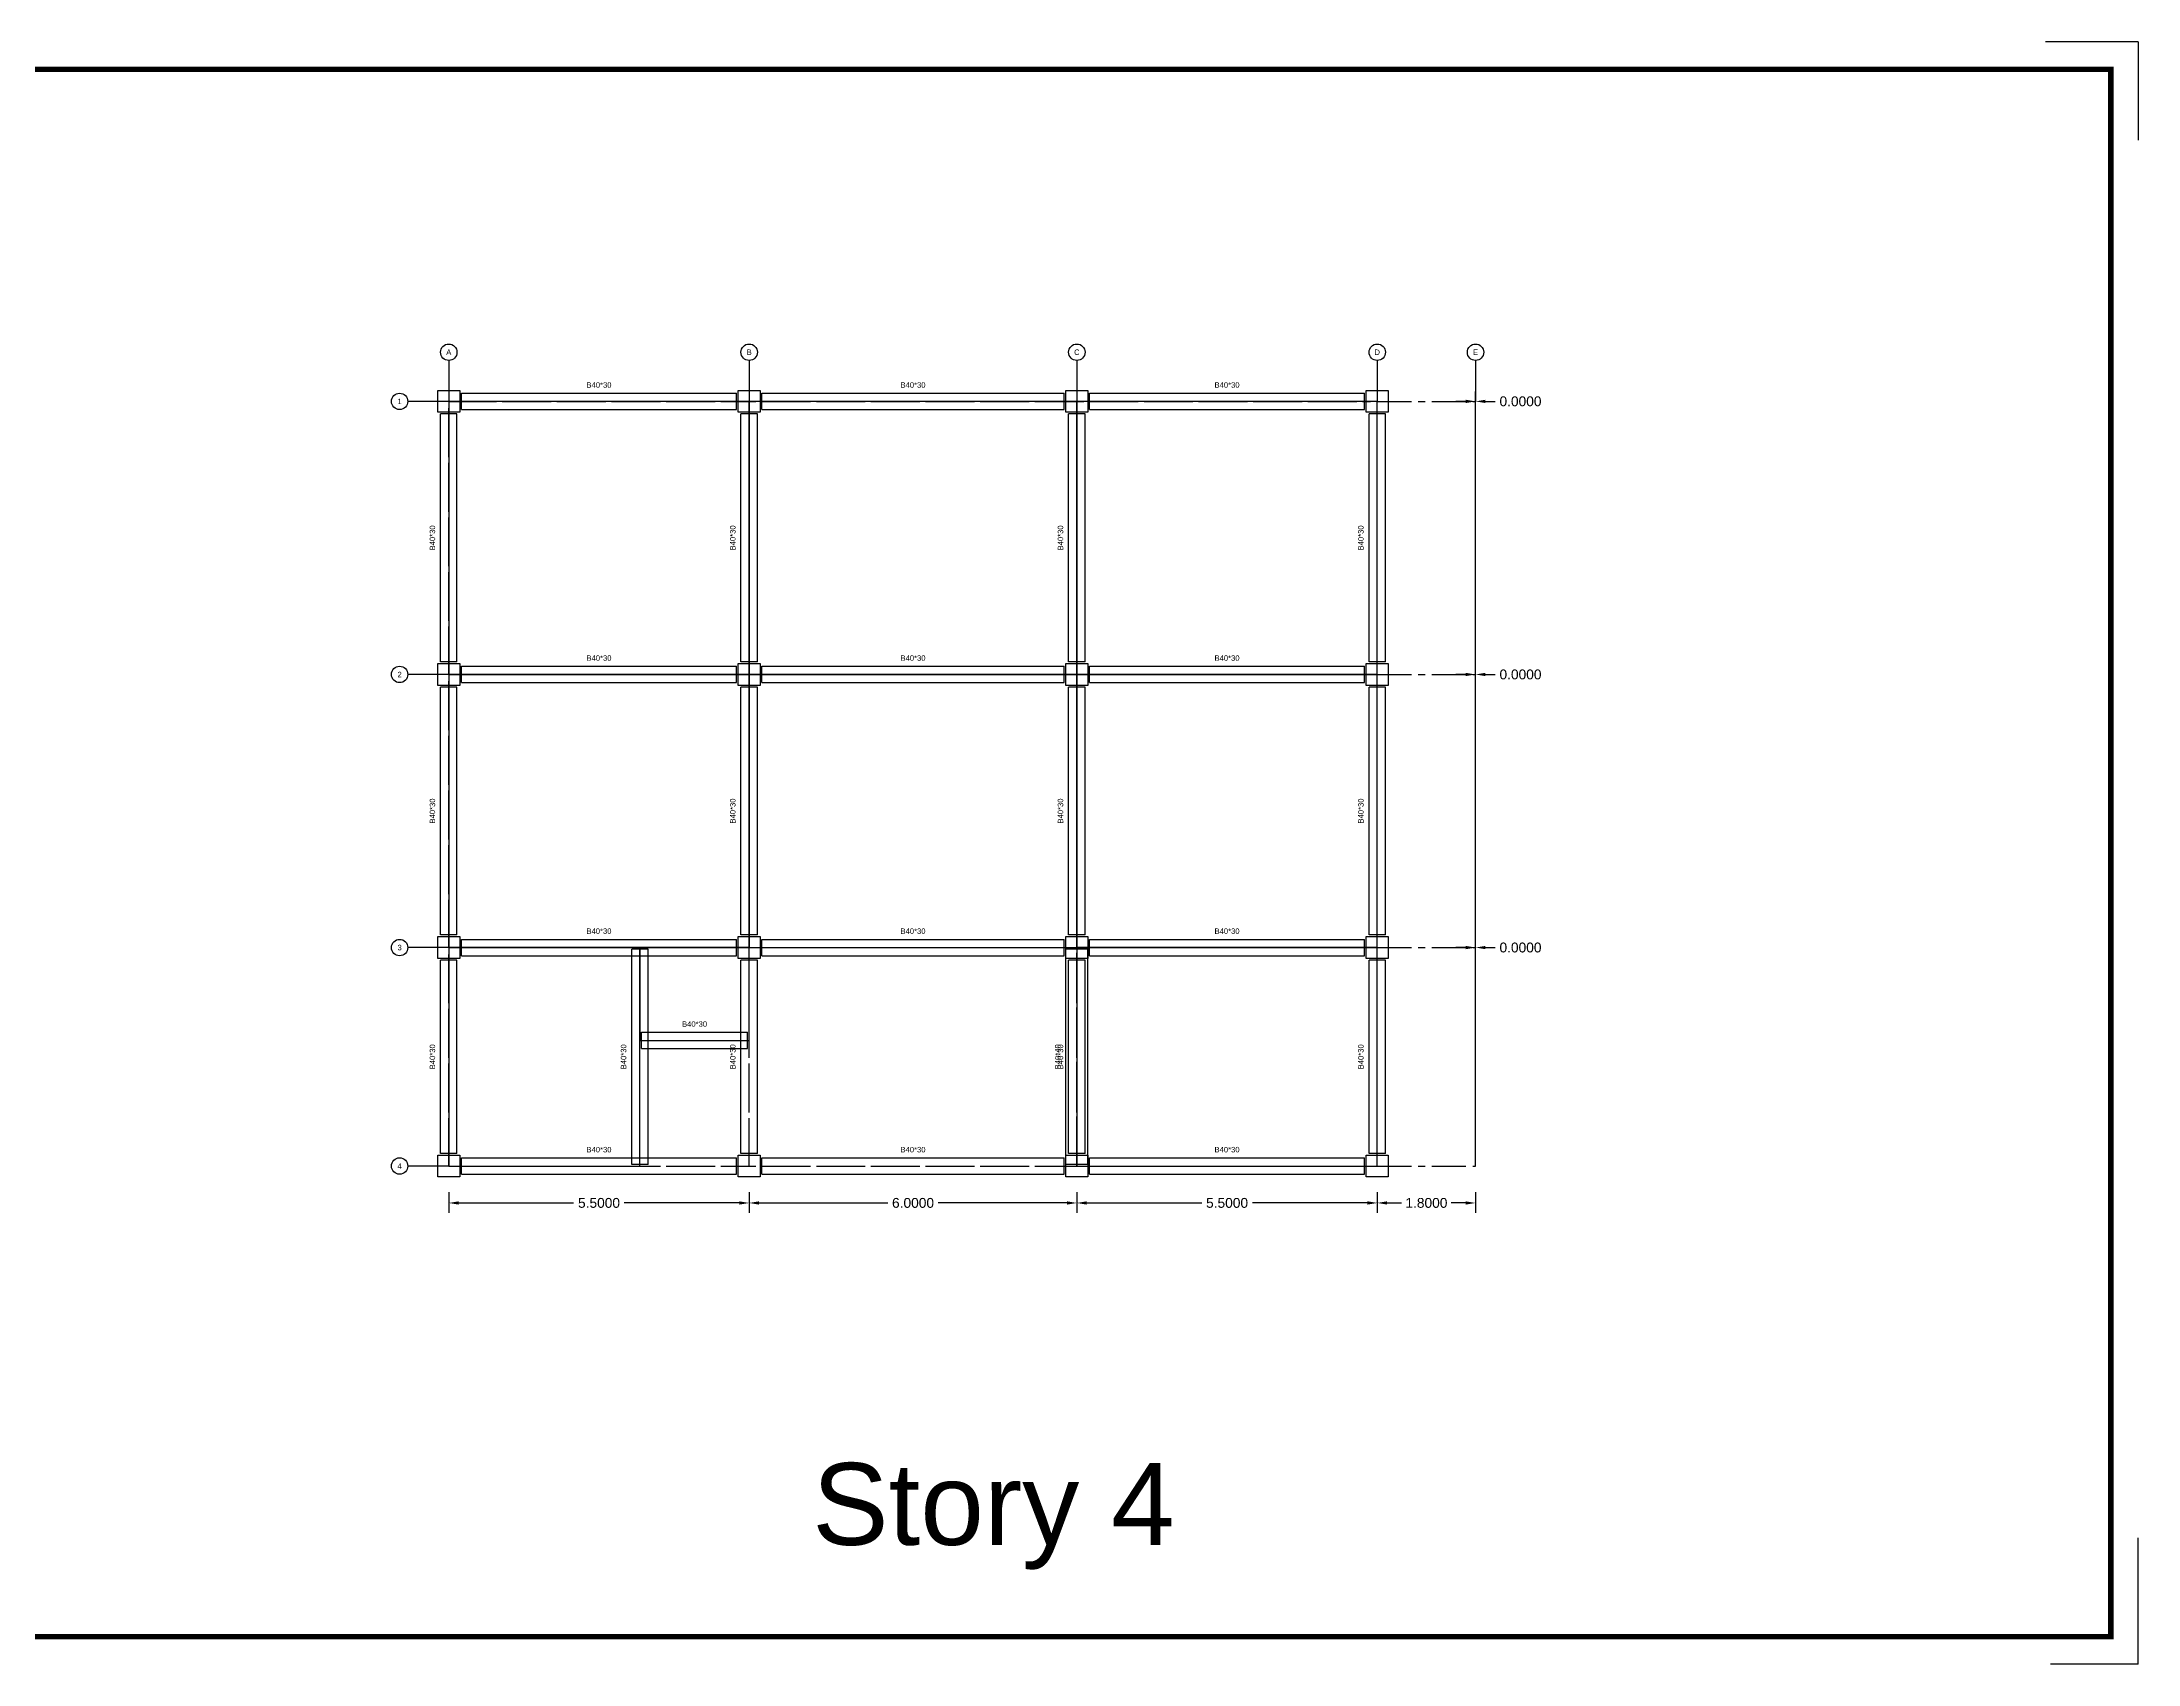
# Model space of a CAD drawing. Header units: inches. Extents: x -1152 to 1352, y 183 to 608.
# Drawn here: x 946.99 to 985.37, y 238.06 to 267.76 of the extents above; entities that cross this region are included whole.
import ezdxf
from ezdxf.enums import TextEntityAlignment as Align

# ---------------------------------------------------------------- set-up
doc = ezdxf.new("R2010")
doc.units = ezdxf.units.IN
doc.header["$MEASUREMENT"] = 0
doc.linetypes.add('CENTER', pattern=[2, 1.25, -0.25, 0.25, -0.25])
for name, color, linetype in [('BEAM', 5, 'Continuous'), ('CENTERLINES', 7, 'Continuous'), ('COLS', 5, 'Continuous'), ('DIMENSIONS', 4, 'Continuous'), ('GRID', 1, 'Continuous'), ('SLAB', 6, 'Continuous'), ('TEXT', 3, 'Continuous')]:
    doc.layers.add(name, color=color, linetype=linetype)
doc.layers.add('Layer4', color=252, linetype='Continuous', lineweight=25)
doc.styles.get("Standard").update_dxf_attribs({"font": 'arial.ttf'})
doc.dimstyles.get("Standard").update_dxf_attribs({"dimtxt": 0.18, "dimasz": 0.18, "dimexe": 0.18, "dimexo": 0.0625, "dimgap": 0.09, "dimtad": 0, "dimtih": 1, "dimtoh": 1, "dimdec": 4, "dimzin": 0, "dimdsep": 46, "dimtxsty": 'Standard', "dimcen": 0.09, "dimadec": 0, "dimazin": 0, "dimtfac": 1, "dimtdec": 4, "dimtofl": 0, "dimtmove": 0, "dimatfit": 3, "dimfxl": 1, "dimtolj": 1, "dimtzin": 0, "dimarcsym": 0})

# ---------------------------------------------------------------- blocks, each defined once
blk = doc.blocks.new('*D420')
at = {"layer": 'DEFPOINTS', "color": 0, "transparency": 16777216}
for p in [(954.439, 246.763), (959.939, 246.763), (959.939, 246.503)]:
    blk.add_point(p, dxfattribs=at)
at = {"layer": 'DIMENSIONS', "color": 0, "lineweight": -2, "transparency": 16777216}
for p, q in [((954.439, 246.701), (954.439, 246.323)), ((954.619, 246.503), (956.725, 246.503)), ((959.759, 246.503), (957.652, 246.503)), ((959.939, 246.701), (959.939, 246.323))]:
    blk.add_line(p, q, dxfattribs=at)
at = {"layer": 'DIMENSIONS', "color": 0, "transparency": 16777216}
for points in [[(954.619, 246.533), (954.619, 246.473), (954.439, 246.503)], [(959.759, 246.533), (959.759, 246.473), (959.939, 246.503)]]:
    blk.add_solid(points, dxfattribs=at)
at = {"layer": 'DIMENSIONS', "color": 0, "transparency": 16777216, "insert": (957.189, 246.503), "char_height": 0.18, "attachment_point": 5}
blk.add_mtext('\\A1;5.5000', dxfattribs=at)
blk = doc.blocks.new('*D421')
at = {"layer": 'DEFPOINTS', "color": 0, "transparency": 16777216}
for p in [(959.939, 246.763), (965.939, 246.763), (965.939, 246.503)]:
    blk.add_point(p, dxfattribs=at)
at = {"layer": 'DIMENSIONS', "color": 0, "lineweight": -2, "transparency": 16777216}
for p, q in [((959.939, 246.701), (959.939, 246.323)), ((960.119, 246.503), (962.475, 246.503)), ((965.759, 246.503), (963.402, 246.503)), ((965.939, 246.701), (965.939, 246.323))]:
    blk.add_line(p, q, dxfattribs=at)
at = {"layer": 'DIMENSIONS', "color": 0, "transparency": 16777216}
for points in [[(960.119, 246.533), (960.119, 246.473), (959.939, 246.503)], [(965.759, 246.533), (965.759, 246.473), (965.939, 246.503)]]:
    blk.add_solid(points, dxfattribs=at)
at = {"layer": 'DIMENSIONS', "color": 0, "transparency": 16777216, "insert": (962.939, 246.503), "char_height": 0.18, "attachment_point": 5}
blk.add_mtext('\\A1;6.0000', dxfattribs=at)
blk = doc.blocks.new('*D422')
at = {"layer": 'DEFPOINTS', "color": 0, "transparency": 16777216}
for p in [(965.939, 246.763), (971.439, 246.763), (971.439, 246.503)]:
    blk.add_point(p, dxfattribs=at)
at = {"layer": 'DIMENSIONS', "color": 0, "lineweight": -2, "transparency": 16777216}
for p, q in [((965.939, 246.701), (965.939, 246.323)), ((966.119, 246.503), (968.225, 246.503)), ((971.259, 246.503), (969.152, 246.503)), ((971.439, 246.701), (971.439, 246.323))]:
    blk.add_line(p, q, dxfattribs=at)
at = {"layer": 'DIMENSIONS', "color": 0, "transparency": 16777216}
for points in [[(966.119, 246.533), (966.119, 246.473), (965.939, 246.503)], [(971.259, 246.533), (971.259, 246.473), (971.439, 246.503)]]:
    blk.add_solid(points, dxfattribs=at)
at = {"layer": 'DIMENSIONS', "color": 0, "transparency": 16777216, "insert": (968.689, 246.503), "char_height": 0.18, "attachment_point": 5}
blk.add_mtext('\\A1;5.5000', dxfattribs=at)
blk = doc.blocks.new('*D423')
at = {"layer": 'DEFPOINTS', "color": 0, "transparency": 16777216}
for p in [(971.439, 246.763), (973.239, 246.763), (973.239, 246.503)]:
    blk.add_point(p, dxfattribs=at)
at = {"layer": 'DIMENSIONS', "color": 0, "lineweight": -2, "transparency": 16777216}
for p, q in [((971.439, 246.701), (971.439, 246.323)), ((971.619, 246.503), (971.884, 246.503)), ((973.059, 246.503), (972.793, 246.503)), ((973.239, 246.701), (973.239, 246.323))]:
    blk.add_line(p, q, dxfattribs=at)
at = {"layer": 'DIMENSIONS', "color": 0, "transparency": 16777216}
for points in [[(971.619, 246.533), (971.619, 246.473), (971.439, 246.503)], [(973.059, 246.533), (973.059, 246.473), (973.239, 246.503)]]:
    blk.add_solid(points, dxfattribs=at)
at = {"layer": 'DIMENSIONS', "color": 0, "transparency": 16777216, "insert": (972.339, 246.503), "char_height": 0.18, "attachment_point": 5}
blk.add_mtext('\\A1;1.8000', dxfattribs=at)
blk = doc.blocks.new('*D424')
at = {"layer": 'DEFPOINTS', "color": 0, "transparency": 16777216}
for p in [(973.239, 251.179), (973.239, 251.179), (973.239, 247.179)]:
    blk.add_point(p, dxfattribs=at)
at = {"layer": 'DIMENSIONS', "color": 0, "lineweight": -2, "transparency": 16777216}
for p, q in [((973.059, 251.179), (972.879, 251.179)), ((973.239, 247.242), (973.239, 251.359)), ((973.239, 251.242), (973.239, 251.359)), ((973.419, 251.179), (973.599, 251.179))]:
    blk.add_line(p, q, dxfattribs=at)
at = {"layer": 'DIMENSIONS', "color": 0, "transparency": 16777216}
for points in [[(973.059, 251.209), (973.059, 251.149), (973.239, 251.179)], [(973.419, 251.209), (973.419, 251.149), (973.239, 251.179)]]:
    blk.add_solid(points, dxfattribs=at)
at = {"layer": 'DIMENSIONS', "color": 0, "transparency": 16777216, "insert": (974.062, 251.179), "char_height": 0.18, "attachment_point": 5}
blk.add_mtext('\\A1;0.0000', dxfattribs=at)
blk = doc.blocks.new('*D425')
at = {"layer": 'DEFPOINTS', "color": 0, "transparency": 16777216}
for p in [(973.239, 256.179), (973.239, 256.179), (973.239, 251.179)]:
    blk.add_point(p, dxfattribs=at)
at = {"layer": 'DIMENSIONS', "color": 0, "lineweight": -2, "transparency": 16777216}
for p, q in [((973.059, 256.179), (972.879, 256.179)), ((973.239, 251.242), (973.239, 256.359)), ((973.239, 256.242), (973.239, 256.359)), ((973.419, 256.179), (973.599, 256.179))]:
    blk.add_line(p, q, dxfattribs=at)
at = {"layer": 'DIMENSIONS', "color": 0, "transparency": 16777216}
for points in [[(973.059, 256.209), (973.059, 256.149), (973.239, 256.179)], [(973.419, 256.209), (973.419, 256.149), (973.239, 256.179)]]:
    blk.add_solid(points, dxfattribs=at)
at = {"layer": 'DIMENSIONS', "color": 0, "transparency": 16777216, "insert": (974.062, 256.179), "char_height": 0.18, "attachment_point": 5}
blk.add_mtext('\\A1;0.0000', dxfattribs=at)
blk = doc.blocks.new('*D426')
at = {"layer": 'DEFPOINTS', "color": 0, "transparency": 16777216}
for p in [(973.239, 261.179), (973.239, 261.179), (973.239, 256.179)]:
    blk.add_point(p, dxfattribs=at)
at = {"layer": 'DIMENSIONS', "color": 0, "lineweight": -2, "transparency": 16777216}
for p, q in [((973.059, 261.179), (972.879, 261.179)), ((973.239, 256.242), (973.239, 261.359)), ((973.239, 261.242), (973.239, 261.359)), ((973.419, 261.179), (973.599, 261.179))]:
    blk.add_line(p, q, dxfattribs=at)
at = {"layer": 'DIMENSIONS', "color": 0, "transparency": 16777216}
for points in [[(973.059, 261.209), (973.059, 261.149), (973.239, 261.179)], [(973.419, 261.209), (973.419, 261.149), (973.239, 261.179)]]:
    blk.add_solid(points, dxfattribs=at)
at = {"layer": 'DIMENSIONS', "color": 0, "transparency": 16777216, "insert": (974.062, 261.179), "char_height": 0.18, "attachment_point": 5}
blk.add_mtext('\\A1;0.0000', dxfattribs=at)

msp = doc.modelspace()

# ---------------------------------------------------------------- linework, layer by layer
at = {"layer": 'BEAM', "color": 2, "linetype": 'Continuous'}
for p, q in [((954.66858, 261.32932), (959.70858, 261.32932)), ((954.66858, 261.02932), (954.66858, 261.32932)), ((954.66858, 261.02932), (959.70858, 261.02932)), ((959.70858, 261.02932), (959.70858, 261.32932)), ((960.16858, 261.32932), (965.70858, 261.32932)), ((960.16858, 261.02932), (960.16858, 261.32932)), ((960.16858, 261.02932), (965.70858, 261.02932)), ((965.70858, 261.02932), (965.70858, 261.32932)), ((966.16858, 261.32932), (971.20858, 261.32932)), ((966.16858, 261.02932), (966.16858, 261.32932)), ((966.16858, 261.02932), (971.20858, 261.02932)), ((971.20858, 261.02932), (971.20858, 261.32932)), ((954.28858, 256.40932), (954.28858, 260.94932)), ((954.58858, 260.94932), (954.28858, 260.94932)), ((954.58858, 256.40932), (954.58858, 260.94932)), ((959.78858, 256.40932), (959.78858, 260.94932)), ((960.08858, 260.94932), (959.78858, 260.94932)), ((960.08858, 256.40932), (960.08858, 260.94932)), ((965.78858, 256.40932), (965.78858, 260.94932)), ((966.08858, 260.94932), (965.78858, 260.94932)), ((966.08858, 256.40932), (966.08858, 260.94932)), ((971.28858, 256.40932), (971.28858, 260.94932)), ((971.58858, 260.94932), (971.28858, 260.94932)), ((971.58858, 256.40932), (971.58858, 260.94932)), ((954.58858, 256.40932), (954.28858, 256.40932)), ((960.08858, 256.40932), (959.78858, 256.40932)), ((966.08858, 256.40932), (965.78858, 256.40932)), ((971.58858, 256.40932), (971.28858, 256.40932)), ((954.66858, 256.32932), (959.70858, 256.32932)), ((954.66858, 256.02932), (954.66858, 256.32932)), ((954.66858, 256.02932), (959.70858, 256.02932)), ((959.70858, 256.02932), (959.70858, 256.32932)), ((960.16858, 256.32932), (965.70858, 256.32932)), ((960.16858, 256.02932), (960.16858, 256.32932)), ((960.16858, 256.02932), (965.70858, 256.02932)), ((965.70858, 256.02932), (965.70858, 256.32932)), ((966.16858, 256.32932), (971.20858, 256.32932)), ((966.16858, 256.02932), (966.16858, 256.32932)), ((966.16858, 256.02932), (971.20858, 256.02932)), ((971.20858, 256.02932), (971.20858, 256.32932)), ((954.28858, 251.40932), (954.28858, 255.94932)), ((954.58858, 255.94932), (954.28858, 255.94932)), ((954.58858, 251.40932), (954.58858, 255.94932)), ((959.78858, 251.40932), (959.78858, 255.94932)), ((960.08858, 255.94932), (959.78858, 255.94932)), ((960.08858, 251.40932), (960.08858, 255.94932)), ((965.78858, 251.40932), (965.78858, 255.94932)), ((966.08858, 255.94932), (965.78858, 255.94932)), ((966.08858, 251.40932), (966.08858, 255.94932)), ((971.28858, 251.40932), (971.28858, 255.94932)), ((971.58858, 255.94932), (971.28858, 255.94932)), ((971.58858, 251.40932), (971.58858, 255.94932)), ((954.58858, 251.40932), (954.28858, 251.40932)), ((960.08858, 251.40932), (959.78858, 251.40932)), ((966.08858, 251.40932), (965.78858, 251.40932)), ((971.58858, 251.40932), (971.28858, 251.40932)), ((954.66858, 251.32932), (959.70858, 251.32932)), ((954.66858, 251.02932), (954.66858, 251.32932)), ((954.66858, 251.02932), (959.70858, 251.02932)), ((957.78858, 247.20932), (957.78858, 251.14932)), ((958.08858, 251.14932), (957.78858, 251.14932)), ((958.08858, 247.20932), (958.08858, 251.14932)), ((959.70858, 251.02932), (959.70858, 251.32932)), ((960.16858, 251.32932), (965.70858, 251.32932)), ((960.16858, 251.02932), (960.16858, 251.32932)), ((960.16858, 251.02932), (965.70858, 251.02932)), ((965.70858, 251.02932), (965.70858, 251.32932)), ((965.73858, 247.20932), (965.73858, 251.14932)), ((966.13858, 251.14932), (965.73858, 251.14932)), ((966.13858, 247.20932), (966.13858, 251.14932)), ((966.16858, 251.32932), (971.20858, 251.32932)), ((966.16858, 251.02932), (966.16858, 251.32932)), ((966.16858, 251.02932), (971.20858, 251.02932)), ((971.20858, 251.02932), (971.20858, 251.32932)), ((954.28858, 247.40932), (954.28858, 250.94932)), ((954.58858, 250.94932), (954.28858, 250.94932)), ((954.58858, 247.40932), (954.58858, 250.94932)), ((959.78858, 247.40932), (959.78858, 250.94932)), ((960.08858, 250.94932), (959.78858, 250.94932)), ((960.08858, 247.40932), (960.08858, 250.94932)), ((965.78858, 247.40932), (965.78858, 250.94932)), ((966.08858, 250.94932), (965.78858, 250.94932)), ((966.08858, 247.40932), (966.08858, 250.94932)), ((971.28858, 247.40932), (971.28858, 250.94932)), ((971.58858, 250.94932), (971.28858, 250.94932)), ((971.58858, 247.40932), (971.58858, 250.94932)), ((957.96858, 249.62932), (959.90858, 249.62932)), ((957.96858, 249.32932), (957.96858, 249.62932)), ((959.90858, 249.32932), (959.90858, 249.62932)), ((957.96858, 249.32932), (959.90858, 249.32932)), ((954.58858, 247.40932), (954.28858, 247.40932)), ((954.66858, 247.32932), (959.70858, 247.32932)), ((954.66858, 247.02932), (954.66858, 247.32932)), ((958.08858, 247.20932), (957.78858, 247.20932)), ((959.70858, 247.02932), (959.70858, 247.32932)), ((960.08858, 247.40932), (959.78858, 247.40932)), ((960.16858, 247.32932), (965.70858, 247.32932)), ((960.16858, 247.02932), (960.16858, 247.32932)), ((965.70858, 247.02932), (965.70858, 247.32932)), ((966.13858, 247.20932), (965.73858, 247.20932)), ((966.08858, 247.40932), (965.78858, 247.40932)), ((966.16858, 247.32932), (971.20858, 247.32932)), ((966.16858, 247.02932), (966.16858, 247.32932)), ((971.20858, 247.02932), (971.20858, 247.32932)), ((971.58858, 247.40932), (971.28858, 247.40932)), ((954.66858, 247.02932), (959.70858, 247.02932)), ((960.16858, 247.02932), (965.70858, 247.02932)), ((966.16858, 247.02932), (971.20858, 247.02932))]:
    msp.add_line(p, q, dxfattribs=at)
at = {"layer": 'CENTERLINES', "color": 6, "linetype": 'CENTER', "ltscale": 0.5}
for p, q in [((954.66858, 261.17932), (959.70858, 261.17932)), ((960.16858, 261.17932), (965.70858, 261.17932)), ((966.16858, 261.17932), (971.20858, 261.17932)), ((954.43858, 256.40932), (954.43858, 260.94932)), ((959.93858, 256.40932), (959.93858, 260.94932)), ((965.93858, 256.40932), (965.93858, 260.94932)), ((971.43858, 256.40932), (971.43858, 260.94932)), ((954.66858, 256.17932), (959.70858, 256.17932)), ((960.16858, 256.17932), (965.70858, 256.17932)), ((966.16858, 256.17932), (971.20858, 256.17932)), ((954.43858, 251.40932), (954.43858, 255.94932)), ((959.93858, 251.40932), (959.93858, 255.94932)), ((965.93858, 251.40932), (965.93858, 255.94932)), ((971.43858, 251.40932), (971.43858, 255.94932)), ((954.66858, 251.17932), (959.70858, 251.17932)), ((957.93858, 247.20932), (957.93858, 251.14932)), ((960.16858, 251.17932), (965.70858, 251.17932)), ((965.93858, 247.20932), (965.93858, 251.14932)), ((966.16858, 251.17932), (971.20858, 251.17932)), ((954.43858, 247.40932), (954.43858, 250.94932)), ((959.93858, 247.40932), (959.93858, 250.94932)), ((965.93858, 247.40932), (965.93858, 250.94932)), ((971.43858, 247.40932), (971.43858, 250.94932)), ((957.96858, 249.47932), (959.90858, 249.47932)), ((954.66858, 247.17932), (959.70858, 247.17932)), ((960.16858, 247.17932), (965.70858, 247.17932)), ((966.16858, 247.17932), (971.20858, 247.17932))]:
    msp.add_line(p, q, dxfattribs=at)
at = {"layer": 'COLS', "color": 2, "linetype": 'Continuous'}
for points in [[(954.63858, 260.97932), (954.23858, 260.97932), (954.23858, 261.37932), (954.63858, 261.37932)], [(960.13858, 260.97932), (959.73858, 260.97932), (959.73858, 261.37932), (960.13858, 261.37932)], [(966.13858, 260.97932), (965.73858, 260.97932), (965.73858, 261.37932), (966.13858, 261.37932)], [(971.63858, 260.97932), (971.23858, 260.97932), (971.23858, 261.37932), (971.63858, 261.37932)], [(954.63858, 255.97932), (954.23858, 255.97932), (954.23858, 256.37932), (954.63858, 256.37932)], [(960.13858, 255.97932), (959.73858, 255.97932), (959.73858, 256.37932), (960.13858, 256.37932)], [(966.13858, 255.97932), (965.73858, 255.97932), (965.73858, 256.37932), (966.13858, 256.37932)], [(971.63858, 255.97932), (971.23858, 255.97932), (971.23858, 256.37932), (971.63858, 256.37932)], [(954.63858, 250.97932), (954.23858, 250.97932), (954.23858, 251.37932), (954.63858, 251.37932)], [(960.13858, 250.97932), (959.73858, 250.97932), (959.73858, 251.37932), (960.13858, 251.37932)], [(966.13858, 250.97932), (965.73858, 250.97932), (965.73858, 251.37932), (966.13858, 251.37932)], [(971.63858, 250.97932), (971.23858, 250.97932), (971.23858, 251.37932), (971.63858, 251.37932)], [(954.63858, 246.97932), (954.23858, 246.97932), (954.23858, 247.37932), (954.63858, 247.37932)], [(960.13858, 246.97932), (959.73858, 246.97932), (959.73858, 247.37932), (960.13858, 247.37932)], [(966.13858, 246.97932), (965.73858, 246.97932), (965.73858, 247.37932), (966.13858, 247.37932)], [(971.63858, 246.97932), (971.23858, 246.97932), (971.23858, 247.37932), (971.63858, 247.37932)]]:
    msp.add_lwpolyline(points, close=True, dxfattribs=at)
at = {"layer": 'GRID', "color": 0, "linetype": 'Continuous'}
for p, q in [((954.43858, 261.92932), (954.43858, 261.17932)), ((959.93858, 261.92932), (959.93858, 261.17932)), ((965.93858, 261.92932), (965.93858, 261.17932)), ((971.43858, 261.92932), (971.43858, 261.17932)), ((973.23858, 261.92932), (973.23858, 261.17932)), ((954.43858, 261.17932), (953.68858, 261.17932)), ((954.43858, 256.17932), (953.68858, 256.17932)), ((954.43858, 251.17932), (953.68858, 251.17932)), ((954.43858, 247.17932), (953.68858, 247.17932))]:
    msp.add_line(p, q, dxfattribs=at)
at = {"layer": 'GRID', "color": 1, "linetype": 'CENTER', "ltscale": 0.5}
for p, q in [((954.43858, 247.17932), (954.43858, 261.17932)), ((954.43858, 261.17932), (973.23858, 261.17932)), ((959.93858, 247.17932), (959.93858, 261.17932)), ((965.93858, 247.17932), (965.93858, 261.17932)), ((971.43858, 247.17932), (971.43858, 261.17932)), ((973.23858, 247.17932), (973.23858, 261.17932)), ((954.43858, 256.17932), (973.23858, 256.17932)), ((954.43858, 251.17932), (973.23858, 251.17932)), ((954.43858, 247.17932), (973.23858, 247.17932))]:
    msp.add_line(p, q, dxfattribs=at)
at = {"layer": 'GRID', "color": 0, "linetype": 'Continuous'}
for centre in [(954.43858, 262.07932), (959.93858, 262.07932), (965.93858, 262.07932), (971.43858, 262.07932), (973.23858, 262.07932), (953.53858, 261.17932), (953.53858, 256.17932), (953.53858, 251.17932), (953.53858, 247.17932)]:
    msp.add_circle(centre, 0.15, dxfattribs=at)
at = {"layer": 'Layer4'}
for p, q in [((985.37003, 267.76035), (983.67203, 267.76035)), ((985.37003, 267.76035), (985.37003, 265.96164)), ((985.37003, 238.06035), (985.37003, 240.37438)), ((985.37003, 238.06035), (985.37003, 239.06035)), ((985.37003, 238.06035), (983.76515, 238.06035))]:
    msp.add_line(p, q, dxfattribs=at)
at = {"layer": 'Layer4', "const_width": 0.1}
msp.add_lwpolyline([(943.87003, 267.26035), (984.87003, 267.26035), (984.87003, 238.56035), (943.87003, 238.56035)], close=True, dxfattribs=at)
at = {"layer": 'SLAB', "color": 6, "linetype": 'Continuous'}
for points in [[(954.43858, 256.17932), (959.93858, 256.17932), (959.93858, 261.17932), (954.43858, 261.17932)], [(959.93858, 256.17932), (965.93858, 256.17932), (965.93858, 261.17932), (959.93858, 261.17932)], [(965.93858, 256.17932), (971.43858, 256.17932), (971.43858, 261.17932), (965.93858, 261.17932)], [(954.43858, 251.17932), (959.93858, 251.17932), (959.93858, 256.17932), (954.43858, 256.17932)], [(959.93858, 251.17932), (965.93858, 251.17932), (965.93858, 256.17932), (959.93858, 256.17932)], [(965.93858, 251.17932), (971.43858, 251.17932), (971.43858, 256.17932), (965.93858, 256.17932)], [(954.43858, 247.17932), (957.93858, 247.17932), (957.93858, 251.17932), (954.43858, 251.17932)], [(957.93858, 249.47932), (959.93858, 249.47932), (959.93858, 251.17932), (957.93858, 251.17932)], [(965.93858, 247.17932), (971.43858, 247.17932), (971.43858, 251.17932), (965.93858, 251.17932)]]:
    msp.add_lwpolyline(points, close=True, dxfattribs=at)

# ---------------------------------------------------------------- texts
at = {"color": 6, "insert": (935.88648, 241.74215), "char_height": 1.5, "attachment_point": 1}
msp.add_mtext_dynamic_manual_height_columns('\\pxqc;Story 4', width=57.0507531, gutter_width=36.72032, heights=[0], dxfattribs=at)
at = {"layer": 'TEXT', "color": 0}
for s, p in [('A', (954.43858, 262.07932)), ('B', (959.93858, 262.07932)), ('C', (965.93858, 262.07932)), ('D', (971.43858, 262.07932)), ('E', (973.23858, 262.07932)), ('B40*30', (957.18858, 261.47932)), ('B40*30', (962.93858, 261.47932)), ('B40*30', (968.68858, 261.47932)), ('1', (953.53858, 261.17932)), ('B40*30', (957.18858, 256.47932)), ('B40*30', (962.93858, 256.47932)), ('B40*30', (968.68858, 256.47932)), ('2', (953.53858, 256.17932)), ('B40*30', (957.18858, 251.47932)), ('B40*30', (962.93858, 251.47932)), ('B40*30', (968.68858, 251.47932)), ('3', (953.53858, 251.17932)), ('B40*30', (958.93858, 249.77932)), ('4', (953.53858, 247.17932)), ('B40*30', (957.18858, 247.47932)), ('B40*30', (962.93858, 247.47932)), ('B40*30', (968.68858, 247.47932))]:
    msp.add_text(s, height=0.1, dxfattribs=at).set_placement(p, align=Align.MIDDLE)
for s, p in [('B40*30', (954.13858, 258.67932)), ('B40*30', (959.63858, 258.67932)), ('B40*30', (965.63858, 258.67932)), ('B40*30', (971.13858, 258.67932)), ('B40*30', (954.13858, 253.67932)), ('B40*30', (959.63858, 253.67932)), ('B40*30', (965.63858, 253.67932)), ('B40*30', (971.13858, 253.67932)), ('B40*30', (954.13858, 249.17932)), ('B40*30', (957.63858, 249.17932)), ('B40*30', (959.63858, 249.17932)), ('B40*40', (965.58858, 249.17932)), ('B40*30', (965.63858, 249.17932)), ('B40*30', (971.13858, 249.17932))]:
    msp.add_text(s, height=0.1, rotation=90, dxfattribs=at).set_placement(p, align=Align.MIDDLE)

# ---------------------------------------------------------------- dimensions: what is measured, and where the dimension line sits
at = {"layer": 'DIMENSIONS'}
for base, p1, p2, picture, middle in [((973.2385806315, 261.1793155117), (973.2385806315, 256.1793155117), (973.2385806315, 261.1793155117), '*D426', (974.061902596, 261.1793155117)), ((973.2385806315, 256.1793155117), (973.2385806315, 251.1793155117), (973.2385806315, 256.1793155117), '*D425', (974.061902596, 256.1793155117)), ((973.2385806315, 251.1793155117), (973.2385806315, 247.1793155117), (973.2385806315, 251.1793155117), '*D424', (974.061902596, 251.1793155117)), ((959.93858, 246.50309), (954.43858, 246.76309), (959.93858, 246.76309), '*D420', (957.18858, 246.50309)), ((965.93858, 246.50309), (959.93858, 246.76309), (965.93858, 246.76309), '*D421', (962.93858, 246.50309)), ((971.43858, 246.50309), (965.93858, 246.76309), (971.43858, 246.76309), '*D422', (968.68858, 246.50309)), ((973.23858, 246.50309), (971.43858, 246.76309), (973.23858, 246.76309), '*D423', (972.33858, 246.50309))]:
    dim = msp.add_linear_dim(base=base, p1=p1, p2=p2, dimstyle='Standard', dxfattribs=at)
    dim.commit()
    dim.dimension.update_dxf_attribs({"geometry": picture, "text_midpoint": middle})

doc.saveas('drawing.dxf')
